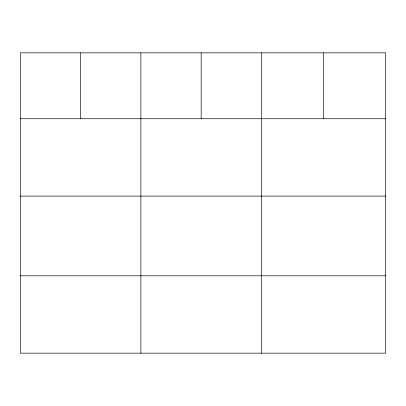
<?xml version="1.0" encoding="UTF-8"?>
<svg xmlns="http://www.w3.org/2000/svg" width="406" height="406" viewBox="0 0 406 406"><rect width="100%" height="100%" fill="white"/><g stroke="black" fill="none" stroke-linecap="round" stroke-linejoin="round"><path stroke-width="0.61" d="M385.7 196.103L385.7 52.841L20.3 52.841L20.3 353.159L385.7 353.159L385.7 196.103L20.3 196.103M20.3 118.745L385.7 118.745M20.3 275.801L385.7 275.801M323.582 52.841L323.582 118.745M261.464 52.841L261.464 353.159M201.173 52.841L201.173 118.745M140.882 52.841L140.882 353.159M80.591 52.841L80.591 118.745"/></g></svg>
